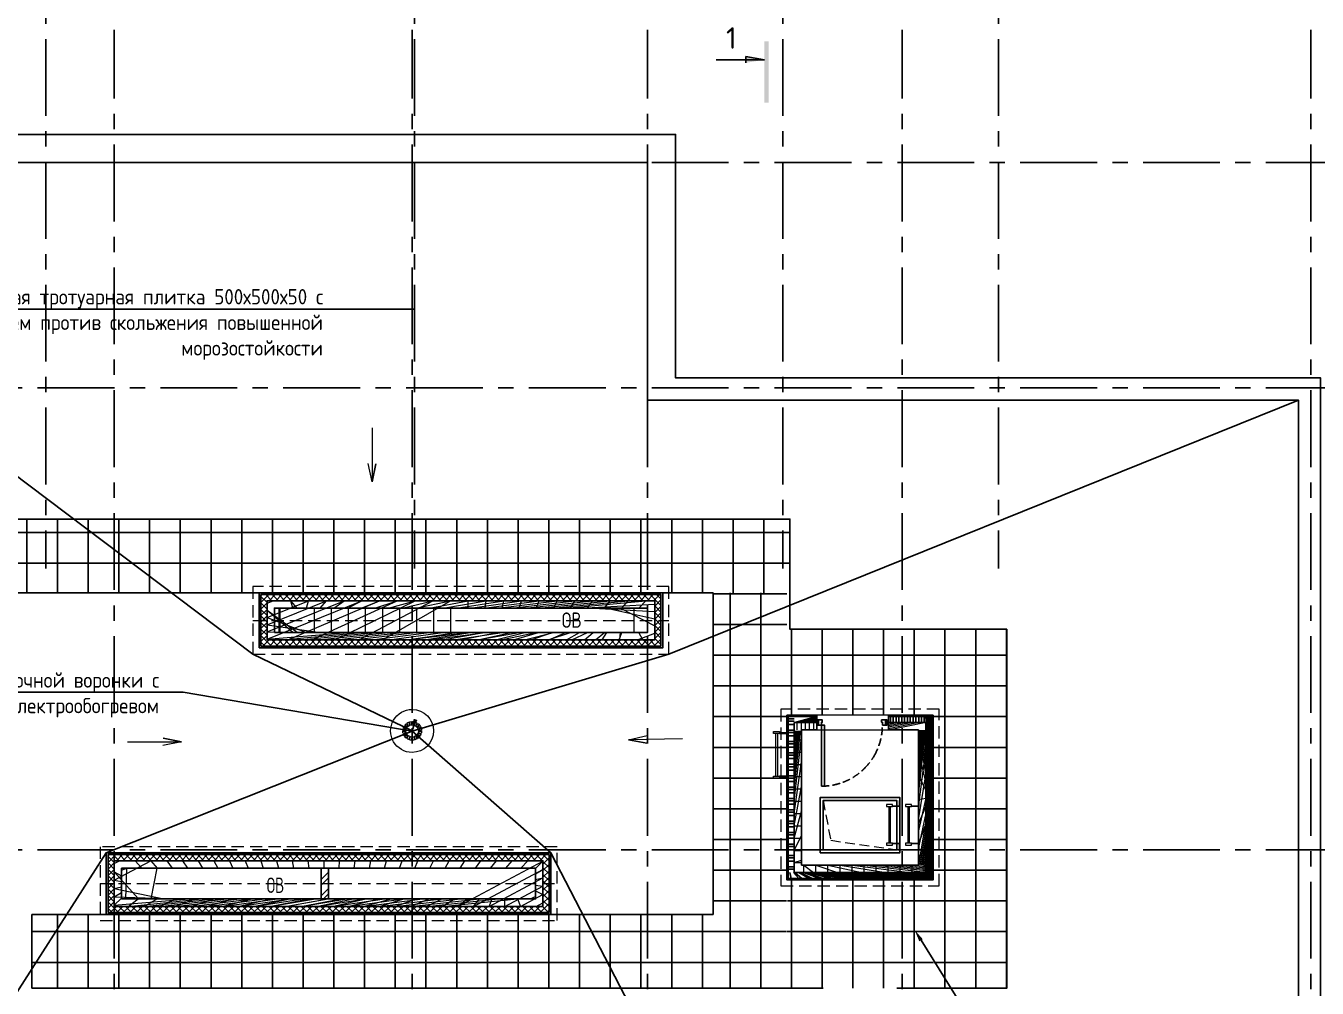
# Model space of a CAD drawing. Header units: millimetres. Extents: x -9318 to 9016603, y 0 to 838141.
# Drawn here: x 105077 to 126102, y 769320 to 784985 of the extents above; entities that cross this region are included whole.
import ezdxf
from ezdxf import colors
from ezdxf.entities.mleader import LeaderData, LeaderLine
from ezdxf.math import Vec2, Vec3

# ---------------------------------------------------------------- set-up
doc = ezdxf.new("R2010")
doc.units = ezdxf.units.MM
for name, pattern in [('CENTER', [2, 1.25, -0.25, 0.25, -0.25]), ('DASHED', [19.049999999999997, 12.7, -6.35]), ('HIDDEN', [6, 4, -2]), ('HIDDEN2', [4.762499999999999, 3.175, -1.5875]), ('ГОСТ 2.303 4', [7, 5, -2, 0])]:
    doc.linetypes.add(name, pattern=pattern)
for name, color, linetype, lineweight in [('АР_Разрезы', 175, 'Continuous', 9), ('АР_тонкая линия', 250, 'Continuous', 0), ('ОБОРУДОВАНИЕ', 253, 'Continuous', 5), ('Специальное оборудование', 7, 'Continuous', 9)]:
    doc.layers.add(name, color=color, linetype=linetype, lineweight=lineweight)
doc.styles.add('ICOCPEUR', font='isocpeur.ttf')
doc.styles.add('ISOCPEUR_2', font='isocpeur.ttf', dxfattribs={"width": 0.9, "height": 300})
doc.styles.add('METRO-STYLE', font='isocpeur.ttf', dxfattribs={"width": 0.9, "oblique": 15})
pattern_1 = [(225, (8363502546.21046, 936969641.3965318), (132.5825214724777, -132.5825214724777), []), (225, (8363502457.822112, 936969641.3965318), (132.5825214724777, -132.5825214724777), [])]
pattern_2 = [(225, (8363502546.21046, 936970151.3965318), (132.5825214724777, -132.5825214724777), []), (225, (8363502457.822112, 936970151.3965318), (132.5825214724777, -132.5825214724777), [])]
pattern_3 = [(225, (8363502546.21046, 936969641.3965318), (53.03300858899106, -53.03300858899107), []), (315, (8363502546.21046, 936969641.3965318), (53.03300858899107, 53.03300858899105), [])]
pattern_4 = [(90, (405092.0303988762, 838739.4629186561), (-500.0000000000001, 0), []), (180, (405092.0303988762, 838739.4629186561), (-2.842170943040401e-14, -500), [])]
pattern_5 = [(90, (405042.0303988762, 838739.4629186561), (-500.0000000000001, 0), []), (180, (405042.0303988762, 838739.4629186561), (-2.842170943040401e-14, -500), [])]

# ---------------------------------------------------------------- blocks, each defined once
blk = doc.blocks.new('A$C6f2de472')
at = {"layer": 'АР_тонкая линия', "color": 8, "ltscale": 100}
for p, q in [((54.57592772785574, -74.7079406324774), (54.57592772785574, -576.5265344174259)), ((54.57592772785574, -576.5265344174259), (20.69524945132434, -407.2409241124988)), ((20.69524945132434, -407.2409241124988), (54.57592772785574, -576.5265344174259)), ((54.57592772785574, -576.5265344174259), (91.53404689393938, -404.1629426884465))]:
    blk.add_line(p, q, dxfattribs=at)
blk = doc.blocks.new('M_Сток крыши - Сетчатый фильтр 380 мм - Слив 200 мм 2-3193379-Кровля')
at = {"layer": 'ОБОРУДОВАНИЕ', "color": 8, "flags": 128}
for points in [[(-152.1267350446647, 9.122306980374313), (-132.0912406071403, 9.122306980374326), (-112.0431549439181, 9.122306980374303)], [(-108.0011237287316, 31.18721417121553), (-127.0242874497429, 37.36821474883533), (-146.0454781264287, 43.54857424549225)], [(-141.9117846506028, 55.55902606483295), (-122.8580928793034, 49.36810632238699), (-103.7927820662061, 43.17341132440949)], [(-93.29816158142222, 62.7083574968748), (-109.4818746132008, 74.46651327549654), (-125.6635339249483, 86.22317693917506)], [(-118.0473051375903, 96.38772613638803), (-101.842131428712, 84.6139782631736), (-85.62792629529227, 72.83366867594135)], [(-69.83589882673962, 88.08991025929144), (-81.59615471404025, 104.2765138426867), (-93.35443870569411, 120.4604033445647)], [(-83.00003154254765, 127.8153150601544), (-71.22933750466267, 111.6143445950117), (-59.45298972975287, 95.40559242844496)], [(-39.9207528530546, 105.0867191707603), (-46.10509601334157, 124.1201703034178), (-52.28803434348071, 143.149297813457)], [(-40.18753608133889, 147.0058568346927), (-34.00116822601166, 127.9661743314419), (-27.81237822599808, 108.9190372333652)], [(-6.349999999993059, 112.2344089592399), (-6.349999999993055, 132.2540697534665), (-6.349999999993071, 152.2676508651532)], [(6.350000000006943, 152.2676508651542), (6.350000000006918, 132.2540697534677), (6.350000000006937, 112.2344089592412)], [(27.81237822601391, 108.9190372333708), (34.00116822602754, 127.9661743314477), (40.18753608135481, 147.0058568346986)], [(52.28803434349719, 143.1492978134647), (46.10509601335808, 124.1201703034257), (39.92075285307115, 105.0867191707683)], [(59.45298972977421, 95.40559242845515), (71.22933750468407, 111.6143445950221), (83.00003154256913, 127.8153150601649)], [(93.35443870571662, 120.4604033445765), (81.5961547140628, 104.2765138426985), (69.83589882676223, 88.08991025930342)], [(85.62792629532089, 72.83366867595203), (101.8421314287408, 84.61397826318435), (118.0473051376191, 96.38772613639888)], [(125.6635339249781, 86.22317693918657), (109.4818746132306, 74.46651327550809), (93.29816158145213, 62.70835749688639)], [(103.792782066241, 43.17341132441629), (122.8580928793384, 49.36810632239381), (141.9117846506378, 55.55902606483986)], [(146.0454781264642, 43.54857424549932), (127.0242874497785, 37.36821474884241), (108.0011237287673, 31.18721417122258)], [(112.0431549439558, 9.122306980374242), (132.091240607178, 9.12230698037424), (152.1267350447024, 9.122306980374237)], [(-112.356954244448, -3.577693019625703), (-132.3584398310157, -3.577693019625699), (-152.3579998314883, -3.577693019625695)], [(-147.4658216370705, -38.46545786676792), (-128.4121298657711, -32.27453812432185), (-109.3468190526738, -26.07984312634433)], [(-105.7061290580764, -38.25048148704755), (-124.7292927790876, -44.43148206466737), (-143.7504834557733, -50.61184156132428)], [(-128.1487984605835, -82.48421335690901), (-111.9436247517052, -70.71046548369449), (-95.7294196182853, -58.93015589646215)], [(-88.46990949618774, -69.35387637452017), (-104.6536225279662, -81.11203215314181), (-120.8352818397137, -92.8686958168203)], [(-95.91116798998836, -118.4348253462578), (-84.14047395210329, -102.233854881115), (-72.3641261771934, -86.02510271454811)], [(-62.19800361705781, -93.63916595362517), (-73.95825950435832, -109.8257695370203), (-85.71654349601214, -126.0096590388982)], [(-53.89547499619336, -142.5518774865482), (-47.70910714086607, -123.5121949832972), (-41.52031714085241, -104.4650578852204)], [(-29.47185625401281, -108.4817714797415), (-35.65619941429974, -127.5152226123989), (-41.83913774443886, -146.5443501224379)], [(-6.349999999993074, -152.2676508652035), (-6.349999999993042, -132.2540697535169), (-6.349999999993062, -112.2344089592902)], [(6.350000000006934, -112.2344089592915), (6.350000000006931, -132.2540697535181), (6.350000000006942, -152.2676508652045)], [(41.83913774445471, -146.5443501224441), (35.65619941431555, -127.515222612405), (29.4718562540286, -108.4817714797474)], [(41.52031714086893, -104.4650578852287), (47.70910714088253, -123.5121949833054), (53.89547499620974, -142.5518774865562)], [(85.71654349603381, -126.009659038909), (73.95825950437997, -109.825769537031), (62.19800361707931, -93.63916595363574)], [(72.3641261772162, -86.02510271456046), (84.14047395212596, -102.2338548811273), (95.91116799001092, -118.4348253462699)], [(120.8352818397427, -92.86869581683132), (104.6536225279952, -81.11203215315281), (88.46990949621667, -69.35387637453108)], [(95.7294196183155, -58.93015589647398), (111.9436247517352, -70.7104654837063), (128.1487984606135, -82.48421335692073)], [(143.7504834558084, -50.61184156133116), (124.7292927791227, -44.43148206467424), (105.7061290581114, -38.25048148705444)], [(109.3468190527096, -26.07984312635145), (128.4121298658068, -32.27453812432894), (147.4658216371062, -38.46545786677496)], [(152.3579998315258, -3.577693019625746), (132.3584398310532, -3.577693019625791), (112.3569542444855, -3.577693019625767)]]:
    blk.add_lwpolyline(points, dxfattribs=at)
at = {"layer": 'ОБОРУДОВАНИЕ', "color": 8}
for centre, radius, start, end in [((1.867945798039727e-11, -2.528863876118112e-11), 350.0000000000003, 359.9999999999996, 179.9999999999998), ((1.884542567571339e-11, -2.517666075618763e-11), 152.4, 163.3962075109842, 176.5683575503843), ((1.884542567571339e-11, -2.517666075618763e-11), 152.3999999999999, 145.5442994120852, 158.6194600011817), ((1.884542567571339e-11, -2.517666075618763e-11), 152.3999999999999, 127.7749788777989, 140.7677499933545), ((1.884542567571339e-11, -2.517666075618763e-11), 112.4139006281505, 175.3453706261629, 179.9999999999995), ((1.884542567571339e-11, -2.517666075618763e-11), 112.4139006281506, 157.4147534860918, 163.8930014678603), ((1.884542567571339e-11, -2.517666075618763e-11), 101.6, 359.9999999999992, 179.9999999999994), ((1.884542567571339e-11, -2.517666075618763e-11), 112.4139006281506, 139.6160726103257, 146.0938257661134), ((1.884542567571339e-11, -2.517666075618763e-11), 152.3999999999999, 110.0656934125596, 122.9986742789652), ((1.884542567571339e-11, -2.517666075618763e-11), 112.4139006281506, 121.92952745044, 128.4066691250171), ((1.884542567571339e-11, -2.517666075618763e-11), 152.3999999999999, 92.38801546327326, 105.2895868495749), ((1.884542567571339e-11, -2.517666075618763e-11), 112.4139006281506, 104.3243310625686, 110.8009781656915), ((1.884542567571339e-11, -2.517666075618763e-11), 112.4139006281505, 86.76177088817388, 93.23822911183754), ((1.884542567571339e-11, -2.517666075618763e-11), 152.4, 74.71041315043354, 87.61198453673569), ((1.884542567571339e-11, -2.517666075618763e-11), 112.4139006281505, 69.1990218343196, 75.67566893744245), ((1.884542567571339e-11, -2.517666075618763e-11), 152.4000000000001, 57.00132572104204, 69.93430658744889), ((1.884542567571339e-11, -2.517666075618763e-11), 112.4139006281505, 51.59333087499237, 58.07047254956947), ((1.884542567571339e-11, -2.517666075618763e-11), 112.4139006281504, 33.90617423389321, 40.38392738968094), ((1.884542567571339e-11, -2.517666075618763e-11), 152.4000000000001, 39.2322500066509, 52.2250211222084), ((1.884542567571339e-11, -2.517666075618763e-11), 112.4139006281505, 16.10699853214306, 22.58524651391154), ((1.884542567571339e-11, -2.517666075618763e-11), 112.4139006281506, 359.9999999999989, 4.654629373836194), ((1.884542567571339e-11, -2.517666075618763e-11), 152.4000000000001, 21.38053999882107, 34.45570058792016), ((1.884542567571339e-11, -2.517666075618763e-11), 152.4, 3.43164244961575, 16.60379248901856), ((1.867945798039727e-11, -2.528863876118112e-11), 350.0000000000003, 179.9999999999998, 359.9999999999989), ((1.874390688234167e-11, -2.517666075618763e-11), 152.4, 181.345180730763, 194.6194600011786), ((1.874390688234167e-11, -2.517666075618763e-11), 152.4000000000001, 199.3962075109811, 212.7677499933488), ((1.874390688234167e-11, -2.517666075618763e-11), 152.4000000000001, 217.5442994120796, 230.9986742789577), ((1.874390688234167e-11, -2.517666075618763e-11), 112.4139006281506, 179.999999999999, 181.823807644696), ((1.874390688234167e-11, -2.517666075618763e-11), 112.4139006281505, 193.4147534860877, 199.8930014678562), ((1.874390688234167e-11, -2.517666075618763e-11), 101.6, 179.9999999999994, 359.9999999999989), ((1.874390688234167e-11, -2.517666075618763e-11), 112.4139006281505, 211.6160726103183, 218.093825766106), ((1.874390688234167e-11, -2.517666075618763e-11), 152.4, 235.7749788777913, 249.2895868495662), ((1.874390688234167e-11, -2.517666075618763e-11), 112.4139006281504, 229.9295274504297, 236.4066691250069), ((1.874390688234167e-11, -2.517666075618763e-11), 152.4, 254.0656934125508, 267.6119845367264), ((1.874390688234167e-11, -2.517666075618763e-11), 112.4139006281505, 248.3243310625568, 254.8009781656796), ((1.874390688234167e-11, -2.517666075618763e-11), 112.4139006281505, 266.7617708881618, 273.2382291118254), ((1.874390688234167e-11, -2.517666075618763e-11), 152.3999999999999, 272.388015463264, 285.9343065874401), ((1.874390688234167e-11, -2.517666075618763e-11), 112.4139006281506, 285.1990218343078, 291.6756689374307), ((1.874390688234167e-11, -2.517666075618763e-11), 152.3999999999999, 290.7104131504247, 304.2250211222008), ((1.874390688234167e-11, -2.517666075618763e-11), 112.4139006281506, 303.5933308749821, 310.0704725495593), ((1.874390688234167e-11, -2.517666075618763e-11), 112.4139006281506, 321.9061742338857, 328.3839273896735), ((1.874390688234167e-11, -2.517666075618763e-11), 152.3999999999999, 309.0013257210344, 322.4557005879145), ((1.874390688234167e-11, -2.517666075618763e-11), 112.4139006281506, 340.106998532139, 346.5852465139075), ((1.874390688234167e-11, -2.517666075618763e-11), 112.4139006281505, 358.1761923553028, 359.9999999999989), ((1.874390688234167e-11, -2.517666075618763e-11), 152.3999999999999, 327.2322500066453, 340.6037924890154), ((1.874390688234167e-11, -2.517666075618763e-11), 152.4, 345.3805399988179, 358.6548192692363)]:
    blk.add_arc(centre, radius, start, end, dxfattribs=at)
blk = doc.blocks.new('дверь металл1_преобразован_в_статический_25')
at = {"color": 8}
for points in [[(0, 0), (20, -2.906988696383495e-15), (20.00000000000001, 69.99999999999727), (1.017446043734183e-14, 69.99999999999727)], [(60, -8.720966089150483e-15), (20, -2.906988696383495e-15), (20.00000000000001, 69.99999999999727), (70, 69.99999999999727), (70.00000000000003, 39.99999999999999), (60.00000000000001, 39.99999999999089)], [(59.99999999999358, -779.9999999999909), (60, 9.086226051640133e-12), (99.9999999999909, 9.080412074247366e-12), (99.99999999998815, -779.9999999999909)], [(840, -2.877703828499986e-12), (880, -2.883517805892753e-12), (880, 69.99999999999442), (830, 69.9999999999944), (830, 39.99999999999712), (840, 39.99999999998802)], [(900, -2.886424794589137e-12), (880, -2.883517805892753e-12), (880, 69.99999999999442), (900, 69.99999999999439)]]:
    blk.add_lwpolyline(points, close=True, dxfattribs=at)
at = {"color": 8, "linetype": 'ГОСТ 2.303 4', "ltscale": 20}
for centre, start, end in [((59.99999999996495, 1.432045261082039e-11), 330.0000000000001, 1.057255354117103e-12), ((59.99999999996845, 4.042872454068628e-11), 314.9999999999994, 329.9999999999988), ((59.99999999998931, 4.447217112182948e-11), 270.0000000000007, 315)]:
    blk.add_arc(centre, 780.0000000000351, start, end, dxfattribs=at)
blk = doc.blocks.new('LADDER_12760 - LADDER_12760-5164013-3_1 этаж')
at = {"layer": 'Специальное оборудование', "color": 8}
for p, q in [((25.00000000001089, 95.00000000009393), (-50.00000000000482, 95.00000000009395)), ((-50.00000000000482, 95.00000000009395), (-50.00000000000483, 88.00000000009472)), ((-50.00000000000484, 88.00000000009472), (17.99999999999474, 88.00000000009472)), ((-2.099747042905164e-11, 1.904017958923043e-13), (24.99999999995375, 1.904017958923043e-13)), ((-2.099747042905164e-11, -76.19999999999982), (-2.099747042905164e-11, 1.861177878481613e-13)), ((17.99999999999475, 88.00000000009472), (17.99999999999473, 1.184385922670117e-13)), ((25.00000000001073, 5.075939668586216e-14), (25.00000000001089, 95.00000000009393)), ((24.99999999995375, 1.861177878481613e-13), (24.99999999995375, -76.19999999999982)), ((575.0000000000002, 95.00000000009253), (575.0000000000007, -3.383959779057477e-13)), ((650.000000000001, 95.00000000009253), (575.0000000000002, 95.00000000009253)), ((574.9999999998712, 1.904017958923096e-13), (599.9999999998744, 1.904017958923096e-13)), ((574.9999999998712, -76.19999999999982), (574.9999999998712, 1.861177878481613e-13)), ((582.0000000000011, -4.39914771277472e-13), (582.0000000000011, 88.00000000009248)), ((582.0000000000011, 88.00000000009248), (650.000000000001, 88.00000000009248)), ((599.9999999998744, 1.861177878481613e-13), (599.9999999998744, -76.19999999999982)), ((650.000000000001, 88.00000000009248), (650.000000000001, 95.00000000009253)), ((24.99999999995375, -76.19999999999982), (-2.099747042905164e-11, -76.19999999999982)), ((24.9999999999913, -25.39999999999994), (575.0000000000036, -25.39999999999994)), ((575.0000000000036, -45.39999999999994), (24.99999999999127, -45.39999999999994)), ((599.9999999998744, -76.19999999999982), (574.9999999998712, -76.19999999999982))]:
    blk.add_line(p, q, dxfattribs=at)
blk = doc.blocks.new('A$C9b338701')
at = {"layer": 'Специальное оборудование', "color": 8}
for p, q in [((-95.28750000015134, 208.6161000001157), (-95.28750000015134, 217.5096000001067)), ((-95.28750000015134, 217.5096000001067), (-1.164153218269348e-10, 217.5096000001067)), ((-1.164153218269348e-10, 217.5096000001067), (-1.164153218269348e-10, 96.81209999999555)), ((598.7749999998487, 217.5096000001213), (694.0624999998836, 217.5096000001213)), ((598.7749999998487, 96.81209999999555), (598.7749999998487, 217.5096000001213)), ((694.0624999998836, 217.5096000001213), (694.0624999998836, 208.6161000001157)), ((-8.893500000122003, 208.6161000001157), (-95.28750000015134, 208.6161000001157)), ((0, 96.81209999999555), (-31.76249999995343, 96.81209999999555)), ((-31.76249999995343, 96.81209999999555), (-31.76249999995343, 0)), ((-31.76249999995343, 0), (0, 0)), ((-8.893500000122003, 96.81209999999555), (-8.893500000122003, 208.6161000001157)), ((0, 0), (0, 96.81209999999555)), ((598.7749999998487, 64.54140000000189), (-1.164153218269348e-10, 64.54140000000189)), ((-1.164153218269348e-10, 39.13139999999839), (598.7749999998487, 39.13139999999839)), ((630.5374999998603, 96.81209999999555), (598.7749999999069, 96.81209999999555)), ((598.7749999999069, 96.81209999999555), (598.7749999999069, 0)), ((598.7749999999069, 0), (630.5374999998603, 0)), ((694.0624999998836, 208.6161000001157), (607.6684999998542, 208.6161000001157)), ((607.6684999998542, 208.6161000001157), (607.6684999998542, 96.81209999999555)), ((630.5374999998603, 0), (630.5374999998603, 96.81209999999555))]:
    blk.add_line(p, q, dxfattribs=at)
blk = doc.blocks.new('A$C60573c2e')
at = {"layer": 'АР_Разрезы', "ltscale": 100}
h = blk.add_hatch(color=8, dxfattribs=at)
h.dxf.hatch_style = 1
h.paths.add_polyline_path([(59698.75603116624, -43274.81499084726), (59768.75603116624, -43274.81499084726), (59768.75603116624, -42274.81499084726), (59698.75603116624, -42274.81499084726)])
h.paths.add_polyline_path([(59398.30589847785, -42625.09301379591), (59698.75603116624, -42574.81499084726), (59398.30589847785, -42574.81499084726)])
h.paths.add_polyline_path([(59398.30589847785, -42574.81499084726), (59698.75603116624, -42574.81499084726), (59398.30589847785, -42524.5369678986)])
at = {"layer": 'АР_Разрезы', "color": 8, "lineweight": 25, "ltscale": 100}
for p, q in [((59698.75603116624, -42574.81499084726), (59398.30589847785, -42524.5369678986)), ((59398.30589847785, -42524.5369678986), (59398.30589847785, -42625.09301379591))]:
    blk.add_line(p, q, dxfattribs=at)
blk.add_lwpolyline([(59698.75603116624, -42574.81499084726), (58915.00603116624, -42574.81499084726)], dxfattribs=at)
at = {"layer": 'АР_Разрезы', "color": 8, "lineweight": 25, "ltscale": 100, "insert": (59248.75603116624, -42045.22101664811), "char_height": 350, "width": 583.3333333333333, "attachment_point": 3, "style": 'METRO-STYLE'}
blk.add_mtext('{\\Q0;\\W1;1}', dxfattribs=at)

msp = doc.modelspace()

# ---------------------------------------------------------------- hatches: boundary and pattern name
at = {"ltscale": 120}
h = msp.add_hatch(dxfattribs=at)
h.set_pattern_fill('ANSI37', color=256, scale=4000, angle=45, double=1)
h.set_pattern_definition(pattern_4)
h.paths.add_polyline_path([(78652.26111934357, 775755.740759936), (78652.5745956283, 776954.4449138421), (117518.9955880765, 776954.4453461365), (117518.6821117918, 775755.7411922304)])
h = msp.add_hatch()
h.set_pattern_fill('ANSI37', color=256, scale=600, angle=180)
h.set_pattern_definition([(225, (-271610.2347658668, 658656.4888872688), (53.03300858899106, -53.03300858899107), []), (315, (-271610.2347658668, 658656.4888872688), (53.03300858899107, 53.03300858899105), [])])
h.paths.add_polyline_path([(108905.3325834307, 775725.7383691607), (108905.3325834307, 774887.6030069668), (115417.0959149234, 774887.5994039647), (115417.0959149234, 775725.737156934)])
h.paths.add_polyline_path([(109005.3325834307, 775625.740759936), (115317.0959149234, 775625.740759936), (115317.0959149234, 774987.6030069668), (109005.3325834307, 774987.6030069668)], flags=16)
h.paths.add_polyline_path([(110392.7652341332, 774731.934255431), (110449.7430763959, 775255.9888872689)])
at = {"lineweight": 5}
h = msp.add_hatch(dxfattribs=at)
h.set_pattern_fill('ANSI32', color=256, scale=500, angle=180, style=0)
h.set_pattern_definition([(225, (8363483201.579709, 936965069.1906308), (132.5825214724777, -132.5825214724777), []), (225, (8363483113.191361, 936965069.1906308), (132.5825214724777, -132.5825214724777), [])])
h.paths.add_polyline_path([(109005.3325834307, 775625.740759936), (109005.3325834307, 774987.6030069668), (115317.0959149234, 774987.6030069668), (115317.0959149234, 775625.740759936)])
h.paths.add_polyline_path([(109125.3325834307, 775505.740759936), (115197.0959149234, 775505.737156934), (115197.0959149234, 775107.5994039647), (109125.3325834305, 775107.6030069668)], flags=16)
h.paths.add_polyline_path([(110626.7209186587, 774884.0435191066), (110626.7209186587, 775272.0435191066)])
at = {"ltscale": 120}
h = msp.add_hatch(dxfattribs=at)
h.set_pattern_fill('ANSI37', color=256, scale=4000, angle=45, double=1)
h.set_pattern_definition(pattern_5)
h.paths.add_polyline_path([(117463.4970810518, 769322.2130361426), (116265.8146226995, 769322.5265124274), (116268.8646777377, 775755.8228459985), (117466.54713609, 775755.5093697138)])
h = msp.add_hatch(dxfattribs=at)
h.set_pattern_fill('ANSI37', color=256, scale=4000, angle=45, double=1)
h.set_pattern_definition(pattern_5)
h.paths.add_polyline_path([(119848.5227809304, 773763.1044003642), (117468.8981356157, 773763.1044003642), (117471.1309688922, 775163.1893117408), (119847.7291019463, 775162.8758354562)])
h = msp.add_hatch(dxfattribs=at)
h.set_pattern_fill('ANSI37', color=256, scale=4000, angle=45, double=1)
h.set_pattern_definition(pattern_5)
h.paths.add_polyline_path([(121050.7835436526, 769322.7058623488), (119853.1010853003, 769323.0193386335), (119856.151140339, 775163.1893117408), (121053.8335986913, 775162.8758354562)])
h = msp.add_hatch()
h.set_pattern_fill('ANSI37', color=256, scale=600, angle=180)
h.set_pattern_definition(pattern_3)
h.paths.add_polyline_path([(117488.7104583138, 773733.1044003642), (117488.7104583138, 771203.0286481059), (117588.7104583138, 771203.0286481059), (117588.7104583138, 773733.1044003642)])
h = msp.add_hatch()
h.set_pattern_fill('ANSI37', color=256, scale=600, angle=180)
h.set_pattern_definition([(225, (8363502546.21046, 936970151.3965318), (53.03300858899106, -53.03300858899107), []), (315, (8363502546.21046, 936970151.3965318), (53.03300858899107, 53.03300858899105), [])])
h.paths.add_polyline_path([(117588.713473832, 773643.0286500133), (117955.3107665523, 773642.872202153), (117955.3107665523, 773742.872202153), (117588.713473832, 773743.0286500133)])
h = msp.add_hatch()
h.set_pattern_fill('ANSI37', color=256, scale=600, angle=180)
h.set_pattern_definition([(225, (8363502516.21046, 936970151.3965318), (53.03300858899106, -53.03300858899107), []), (315, (8363502516.21046, 936970151.3965318), (53.03300858899107, 53.03300858899105), [])])
h.paths.add_polyline_path([(119751.7527403019, 773643.0286500133), (119125.3107665523, 773643.0286500133), (119125.3107665523, 773743.0286500133), (119751.7527403019, 773743.0286500133)])
h = msp.add_hatch()
h.set_pattern_fill('ANSI37', color=256, scale=600, angle=180)
h.set_pattern_definition(pattern_3)
h.paths.add_polyline_path([(119828.7104583138, 773733.1044003642), (119828.7104583138, 771203.0286481059), (119728.7104583138, 771203.0286481059), (119728.7104583138, 773733.1044003642)])
at = {"lineweight": 5}
h = msp.add_hatch(dxfattribs=at)
h.set_pattern_fill('ANSI32', color=256, scale=500, angle=180, style=0)
h.set_pattern_definition(pattern_2)
h.paths.add_polyline_path([(117588.713473832, 773643.0286500133), (117588.713473832, 773523.0286500133), (117955.3107665523, 773523.0286500133), (117955.3107665523, 773643.0286500133)])
h = msp.add_hatch(dxfattribs=at)
h.set_pattern_fill('ANSI32', color=256, scale=500, angle=180, style=0)
h.set_pattern_definition(pattern_2)
h.paths.add_polyline_path([(119125.3107665523, 773643.0286423839), (119728.7104583138, 773643.0286423839), (119728.7104583138, 773523.0286423839), (119125.3107665523, 773523.0286423839)])
h = msp.add_hatch(dxfattribs=at)
h.set_pattern_fill('ANSI32', color=256, scale=500, angle=180, style=0)
h.set_pattern_definition(pattern_1)
h.paths.add_polyline_path([(119608.7104583138, 773518.1823048567), (119728.7104583138, 773518.1823048567), (119728.7104583138, 771323.0286481059), (119608.7104583138, 771323.0286481059)])
h = msp.add_hatch(dxfattribs=at)
h.set_pattern_fill('ANSI32', color=256, scale=500, angle=180, style=0)
h.set_pattern_definition(pattern_1)
h.paths.add_polyline_path([(117708.7104583138, 771323.0286481059), (117708.7104583138, 773507.6942638076), (117588.7104583138, 773507.6942638076), (117588.7104583138, 771323.0286481059)])
h = msp.add_hatch()
h.set_pattern_fill('ANSI37', color=256, scale=600, angle=180)
h.set_pattern_definition([(225, (-274098.4714343741, 654423.704977283), (53.03300858899106, -53.03300858899107), []), (315, (-274098.4714343741, 654423.704977283), (53.03300858899107, 53.03300858899105), [])])
h.paths.add_polyline_path([(106417.0959149234, 771492.9544591748), (106417.0959149234, 770551.7477694448), (113597.095914925, 770551.7477694448), (113597.095914925, 771492.9568499502)])
h.paths.add_polyline_path([(106517.0959149234, 771392.9568499502), (113497.095914925, 771392.9568499502), (113497.095914925, 770651.7477694448), (106517.0959149234, 770651.7477694448)], flags=16)
h.paths.add_polyline_path([(107904.5285656259, 770499.1503454453), (107961.5064078886, 771023.204977283)])
h = msp.add_hatch(dxfattribs=at)
h.set_pattern_fill('ANSI32', color=256, scale=500, angle=180, style=0)
h.set_pattern_definition([(225, (8363480713.34304, 936960836.4067208), (132.5825214724777, -132.5825214724777), []), (225, (8363480624.954693, 936960836.4067208), (132.5825214724777, -132.5825214724777), [])])
h.paths.add_polyline_path([(106517.0959149234, 771392.9568499502), (106517.0959149234, 770651.7477694448), (113497.095914925, 770651.7477694448), (113497.095914925, 771392.9568499502)])
h.paths.add_polyline_path([(106637.0959149234, 771272.9568499502), (113377.095914925, 771272.9568499502), (113377.095914925, 770771.7477694448), (106637.0959149231, 770771.7477694448)], flags=16)
h.paths.add_polyline_path([(108138.4842501513, 770651.2596091208), (108138.4842501513, 771039.2596091208)])
h = msp.add_hatch(dxfattribs=at)
h.set_pattern_fill('ANSI32', color=256, scale=500, angle=180, style=0)
h.set_pattern_definition([(225, (540001.3137878284, 842609.4629186561), (132.5825214724777, -132.5825214724777), []), (225, (539912.9254403284, 842609.4629186561), (132.5825214724777, -132.5825214724777), [])])
h.paths.add_polyline_path([(110007.0956193486, 770771.5910313023), (109887.0962104995, 770771.904507587), (109887.0970972262, 771273.1135880926), (110007.0965060752, 771272.8001118079)])
h = msp.add_hatch()
h.set_pattern_fill('ANSI37', color=256, scale=600, angle=180)
h.set_pattern_definition(pattern_3)
h.paths.add_polyline_path([(117488.7104583138, 771103.0286481059), (119828.7104583138, 771103.0286481059), (119828.7104583138, 771203.0286481059), (117488.7104583138, 771203.0286481059)])
h = msp.add_hatch(dxfattribs=at)
h.set_pattern_fill('ANSI32', color=256, scale=500, angle=180, style=0)
h.set_pattern_definition(pattern_1)
edge = h.paths.add_edge_path()
edge.add_line((119728.7104583138, 771203.0286481059), (117588.7104592675, 771203.0286481059))
edge.add_line((119728.7104583138, 771323.0286481059), (119728.7104583138, 771203.0286481059))
edge.add_line((117588.7104583138, 771323.0286481059), (119728.7104573601, 771323.0286481059))
edge.add_line((117588.7104583138, 771203.0286481059), (117588.7104583138, 771323.0286481059))
at = {"ltscale": 120}
h = msp.add_hatch(dxfattribs=at)
h.set_pattern_fill('ANSI37', color=256, scale=4000, angle=45, double=1)
h.set_pattern_definition(pattern_5)
h.paths.add_polyline_path([(119835.735476936, 769320.7112417034), (117459.1373438817, 769321.0247179881), (117485.9829280858, 771082.4411216738), (119862.5810611402, 771082.1276453891)])
h = msp.add_hatch(dxfattribs=at)
h.set_pattern_fill('ANSI37', color=256, scale=4000, angle=45, double=1)
h.set_pattern_definition(pattern_4)
h.paths.add_polyline_path([(105176.7324249551, 769320.0702376916), (105177.0459012398, 770518.7743915977), (116318.8458064408, 770518.7743915977), (116318.5323301563, 769320.0702376916)])

# ---------------------------------------------------------------- linework, layer by layer
at = {"linetype": 'CENTER', "ltscale": 1000}
for p, q in [((105403.2895794394, 830770.4237864092), (105403.2895794394, 776151.3989434771)), ((111403.2895794394, 830770.4237864092), (111403.2895794394, 776151.3989434771)), ((117403.2895794392, 830770.4237864092), (117403.2895794392, 776151.3989434771)), ((120913.2895794392, 830770.4237864092), (120913.2895794392, 776151.3989434771)), ((106517.0959149234, 749801.6851785685), (106517.0959149234, 784920.5103558291)), ((111367.0959149234, 749801.6851785685), (111367.0959149229, 784920.5103558291)), ((115197.0959149234, 749801.6851785685), (115197.0959149234, 784920.5103558291)), ((119347.0959149234, 749801.6851785685), (119347.0959149234, 784920.5103558291)), ((125997.0959149234, 749801.6851785685), (125997.0959149234, 784920.5103558291)), ((51268.34037547815, 782757.9568499502), (134446.7424301973, 782757.9568499502)), ((51268.34037547815, 779092.9568499502), (134865.5053453927, 779092.9568499502)), ((51268.34037547815, 771572.9568499502), (134865.5053453927, 771572.9568499502))]:
    msp.add_line(p, q, dxfattribs=at)
at = {"linetype": 'HIDDEN', "lineweight": 5, "ltscale": 50}
for p, q in [((108775.3325834307, 775306.6682804493), (115547.0959149234, 775306.6682804493)), ((106287.0959149234, 771022.3523096975), (113727.095914925, 771022.3523096975))]:
    msp.add_line(p, q, dxfattribs=at)
at = {"ltscale": 100}
for points in [[(132507.471775708, 751352.9559302153), (132507.471775708, 761382.9559302152), (126157.1017204849, 761382.9559302152), (126157.1017204849, 779252.9559302212), (115657.1017204828, 779252.9559302212), (115657.1017204851, 783217.9559301956), (80537.10172048514, 783217.9559302152), (80537.10172048397, 779252.9559302153), (69922.10175499832, 779252.9534766258), (69922.10172048514, 761382.9559302152), (63571.72056264337, 761382.9559302152), (63572.10789921391, 751352.9559396852)], [(63932.09399707313, 751712.9559396853), (63931.73446532106, 761022.9559302152), (70282.1017197899, 761022.9559302152), (70282.10175430309, 778892.9535598374), (80997.10172048514, 778892.9560134269), (80997.10172048514, 782757.9559302251), (115197.1017204861, 782757.955930206), (115197.101720484, 778892.9559302212), (125797.1017204849, 778892.9559302211), (125797.1017204849, 761022.9559302152), (132147.471775708, 761022.9559302152), (132147.471775708, 751712.9559302153)], [(98159.5959149343, 782757.9568499496), (108775.3325834307, 774757.5958009626), (111367.1063771695, 773507.3487213257)], [(111367.0959149234, 773502.7743915804), (115547.0959149234, 774757.5958009626), (125797.0959149231, 778892.9544795783)], [(78652.41785748606, 775163.0358365594), (78652.41785748606, 776954.4449138421), (117518.8446068948, 776954.4449138421), (117518.8273999421, 775163.0455633176), (117563.8273999421, 775163.0455633176)], [(116268.9904828877, 775755.667414258), (79897.98364282772, 775755.7406757493)], [(116268.9893095871, 775173.0456269733), (116268.9904828877, 775755.667414258)], [(98178.28400272713, 758703.8624861734), (106387.0959149234, 771522.9568499502), (111367.0959149234, 773502.7743915804)], [(119447.0959152812, 758062.9661187358), (115627.0959132498, 767653.6408940249), (113627.095914925, 771522.9568499502), (111369.4348391229, 773503.6480733679)], [(109887.0959149241, 771272.9568499502), (109887.0959149241, 770771.7477694446)], [(110007.0959149241, 770771.7477694446), (110007.0959149241, 771272.9568499502)], [(116363.6890682986, 769320.0702376916), (105176.8891630976, 769320.0702376916), (105176.8891630976, 770518.7743915977), (116268.6977977874, 770518.7721415787)]]:
    msp.add_lwpolyline(points, dxfattribs=at)
at = {"linetype": 'HIDDEN', "lineweight": 5, "ltscale": 50}
for points in [[(108775.3325834307, 774757.5958009626), (115547.0959149234, 774757.5958009626), (115547.0959149234, 775855.740759936), (108775.3325834307, 775855.740759936)], [(117368.600605523, 770982.9890448726), (119948.5771689767, 770983.0682513393), (119948.5771689767, 773863.2662235177), (117368.600605523, 773863.187017051)], [(106287.0959149234, 770421.7477694448), (113727.095914925, 770421.7477694448), (113727.095914925, 771622.9568499502), (106287.0959149234, 771622.9568499502)]]:
    msp.add_lwpolyline(points, close=True, dxfattribs=at)
at = {"ltscale": 100}
for points in [[(108875.3325834307, 774857.5958009626), (115447.0959149234, 774857.5958009626), (115447.0959149234, 775755.740759936), (108875.3325834307, 775755.740759936)], [(108905.3325834307, 774887.5958009626), (115417.0959149234, 774887.5958009626), (115417.0959149234, 775725.740759936), (108905.3325834307, 775725.740759936)], [(109005.3325834307, 774987.5958009626), (115317.0959149234, 774987.5958009626), (115317.0959149234, 775625.740759936), (109005.3325834307, 775625.740759936)], [(109125.3325834307, 775107.5958009626), (115197.0959149234, 775107.5958009626), (115197.0959149234, 775505.740759936), (109125.3325834307, 775505.740759936)], [(106387.0959149234, 770521.7477694448), (113627.095914925, 770521.7477694448), (113627.095914925, 771522.9568499502), (106387.0959149234, 771522.9568499502)], [(106417.0959149234, 770551.7477694448), (113597.095914925, 770551.7477694448), (113597.095914925, 771492.9568499502), (106417.0959149234, 771492.9568499502)], [(106517.0959149234, 770651.7477694448), (113497.095914925, 770651.7477694448), (113497.095914925, 771392.9568499502), (106517.0959149234, 771392.9568499502)], [(106637.0959149234, 770771.7477694448), (113377.095914925, 770771.7477694448), (113377.095914925, 771272.9568499502), (106637.0959149234, 771272.9568499502)]]:
    msp.add_lwpolyline(points, close=True, dxfattribs=at)
for points in [[(116268.989267891, 775172.4085135879), (116268.6977977874, 770518.7721415787)], [(119257.0959149231, 769319.0023713106), (121048.801638277, 769319.0023713106), (121048.4316078948, 775163.0325735986), (117908.7104583138, 775163.0325735986), (117518.8273998534, 775163.0363185476)], [(117955.3107665523, 773763.1044003642), (117468.8981356972, 773763.1044003642), (117468.7104583138, 771083.0286481059), (119848.7104583138, 771083.0286481059), (119848.5227809304, 773763.1044003642), (119125.3107665523, 773763.1044003642)], [(117955.3107665523, 773743.1044003642), (117488.7104583138, 773743.1044003642), (117488.7104583138, 771103.0286481059), (119828.7104583138, 771103.0286481059), (119828.7104583138, 773743.1044003642), (119125.3107665523, 773743.1044003642)], [(117955.3107665523, 773763.1044003642), (117955.3107665523, 773523.0286500133), (117708.7104583138, 773523.0286500133), (117708.7104583138, 771323.0286481059), (119608.7104583138, 771323.0286481059), (119608.7104583138, 773523.0286423839), (119125.3107665523, 773523.0286423839), (119125.3107665523, 773763.1044003642)], [(119125.3107665523, 773643.0286423839), (119728.7104583138, 773643.0286423839), (119728.7104583138, 771203.0286481059), (117588.7104583138, 771203.0286481059), (117588.713473832, 773643.0286500133), (117955.3107665523, 773643.0286500133)], [(116313.6193482378, 769320.0702376916), (118059.4134565706, 769320.0702376916)]]:
    msp.add_lwpolyline(points)
at = {"lineweight": 5, "ltscale": 100}
msp.add_lwpolyline([(117955.3107665523, 773523.0286500133), (119125.3107665523, 773523.0286500133), (119125.3107665523, 773763.1044003642), (117955.3107665523, 773763.1044003642)], close=True, dxfattribs=at)
at = {"ltscale": 75}
for points in [[(118008.7104583138, 771523.0286767161), (119308.7104583138, 771523.0286767161), (119308.7104583138, 772423.0286767161), (118008.7104583138, 772423.0286767161)], [(118058.7104583138, 771573.0286767161), (119258.7104583138, 771573.0286767161), (119258.7104583138, 772373.0286767161), (118058.7104583138, 772373.0286767161)]]:
    msp.add_lwpolyline(points, close=True, dxfattribs=at)
at = {"linetype": 'DASHED', "lineweight": 15, "ltscale": 200}
msp.add_lwpolyline([(118058.7104583138, 771573.0286767161), (119258.7104583138, 771573.0286767161), (119258.7104583138, 772373.0286767161), (118058.7104583138, 772373.0286767161)], close=True, dxfattribs=at)
at = {"linetype": 'HIDDEN2', "lineweight": 15, "ltscale": 50}
msp.add_lwpolyline([(118058.7104583138, 772373.0286767161), (118181.7093634957, 771726.5812556422), (119258.7104583138, 771573.0286767161)], dxfattribs=at)

# ---------------------------------------------------------------- block references
at = {"ltscale": 100}
msp.add_blockref('A$C60573c2e', (57403.28957943898, 827007.9568499505), dxfattribs=at)
at = {"ltscale": 100, "xscale": -1.754367527776944, "yscale": 1.754367527776944, "zscale": 1.754367527776944}
for p, rotation in [((110813.9566937343, 778571.8395767104), 359.9999999999247), ((106599.1505043341, 773428.0206269907), 89.9999999999247), ((115903.2126802325, 773284.8128555628), 271.0931753474555)]:
    msp.add_blockref('A$C6f2de472', p, dxfattribs=dict(at, rotation=rotation))
at = {"xscale": -1, "rotation": 89.9999999999247}
msp.add_blockref('M_Сток крыши - Сетчатый фильтр 380 мм - Слив 200 мм 2-3193379-Кровля', (111367.1063771695, 773507.3487213257), dxfattribs=at)
at = {"xscale": 1.2705, "yscale": 1.2705, "zscale": 1.2705, "rotation": 269.9999999999997}
msp.add_blockref('LADDER_12760 - LADDER_12760-5164013-3_1 этаж', (117348.6036326475, 773499.5981839084), dxfattribs=at)
at = {"ltscale": 75, "xscale": 1.2705, "yscale": 1.2705, "zscale": 1.2705}
msp.add_blockref('дверь металл1_преобразован_в_статический_25', (117955.3107665523, 773598.5990251888), dxfattribs=at)
at = {"lineweight": 30, "ltscale": 100, "rotation": 270}
for p in [(119091.2008583138, 772279.5493915976), (119400.0943583138, 772279.5493915976)]:
    msp.add_blockref('A$C9b338701', p, dxfattribs=at)

# ---------------------------------------------------------------- texts
at = {"ltscale": 100, "char_height": 250, "attachment_point": 5, "line_spacing_factor": 0.7, "style": 'ICOCPEUR'}
for s, insert in [('\\A1;{\\W0.8;ОВ}', (113964.2712572818, 775310.6856964539)), ('\\A1;{\\W0.7;ОВ}', (109140.4955385805, 770995.1250346511))]:
    msp.add_mtext(s, dxfattribs=dict(at, insert=insert))

# ---------------------------------------------------------------- leaders
at = {"lineweight": 5}
ml = msp.add_multileader_mtext('Standard', dxfattribs=at)
ml.set_content('Бетонная тротуарная плитка 500х500х50 с покрытием против скольжения повышенной морозостойкости ', color=8, style='ISOCPEUR_2')
ml.set_leader_properties(color=8)
ml.build(insert=Vec2(0, 0))
ml.multileader.update_dxf_attribs({"text_left_attachment_type": 6, "text_right_attachment_type": 6, "dogleg_length": 374.000000000014, "arrow_head_size": 200})
ctx = ml.context
ctx.base_point, ctx.char_height, ctx.arrow_head_size, ctx.landing_gap_size, ctx.plane_origin = Vec3(103616.0177646734, 780375.6171185648), 250, 200, 20, Vec3(88479.29034698545, 772147.0522824376)
ctx.left_attachment, ctx.right_attachment, ctx.text_align_type = 6, 6, 2
notes = []
notes.append((ctx, [(1, (1, 1, 0), (103242.0177646733, 780375.6171185648), (1, 0), 374.000000000014, [(0, [(101450.9764664464, 776954.4449138421)], 0, [])])]))
ctx.mtext.insert, ctx.mtext.width, ctx.mtext.defined_height, ctx.mtext.alignment, ctx.mtext.flow_direction = Vec3(109913.5177646734, 780700.6171185648), 7685.352584161337, 6532.855639121805, 3, 5
ml = msp.add_multileader_mtext('Standard', dxfattribs=at)
ml.set_content('Замена водосточной воронки с электрообогревом', color=8, style='ISOCPEUR_2')
ml.set_leader_properties(color=8)
ml.build(insert=Vec2(0, 0))
ml.multileader.update_dxf_attribs({"text_left_attachment_type": 6, "text_right_attachment_type": 6, "dogleg_length": 0.36, "arrow_head_size": 200})
ctx = ml.context
ctx.base_point, ctx.char_height, ctx.arrow_head_size, ctx.landing_gap_size, ctx.plane_origin, ctx.plane_x_axis, ctx.plane_y_axis = Vec3(102848.7313715329, 774135.774391604), 250, 200, 20, Vec3(109554.3758368597, 774123.4378030758), Vec3(1, -1.313572037539516e-12), Vec3(1.313572037539516e-12, 1)
ctx.left_attachment, ctx.right_attachment, ctx.text_align_type = 6, 6, 2
notes.append((ctx, [(1, (1, 1, 0), (107638.9813715329, 774135.7743915977), (-1, 1.313572037539516e-12), 374.000000000014, [(1, [(111367.0959149227, 773502.7743915779), (111367.0959149234, 773502.7743915804)], 0, [])])]))
ctx.mtext.insert, ctx.mtext.text_direction, ctx.mtext.rotation, ctx.mtext.width, ctx.mtext.alignment, ctx.mtext.flow_direction = Vec3(107244.9813715333, 774460.7743915983), Vec3(1, -1.313572037539516e-12), 6.283185307178273, 5281.550000000047, 3, 5
ml = msp.add_multileader_mtext('Standard', dxfattribs=at)
ml.set_content('Бетонная тротуарная плитка 500х500х50 с покрытием против скольжения повышенной морозостойкости ', color=8, style='ISOCPEUR_2')
ml.set_leader_properties(color=8)
ml.build(insert=Vec2(0, 0))
ml.multileader.update_dxf_attribs({"text_left_attachment_type": 6, "text_right_attachment_type": 6, "dogleg_length": 374.000000000014, "arrow_head_size": 200})
ctx = ml.context
ctx.base_point, ctx.char_height, ctx.arrow_head_size, ctx.landing_gap_size, ctx.plane_origin = Vec3(120823.3403754782, 768827.7766466188), 250, 200, 20, Vec3(109592.0173954919, 765973.7341162801)
ctx.left_attachment, ctx.right_attachment = 6, 6
notes.append((ctx, [(1, (1, 1, 0), (120449.3403754781, 768827.7766466188), (1, 0), 374.000000000014, [(0, [(119545.8403754781, 770269.2743915977)], 0, [])])]))
ctx.mtext.insert, ctx.mtext.width, ctx.mtext.flow_direction = Vec3(120843.3403754782, 769152.7766466188), 5515.858486356105, 5
for ctx, leaders in notes:
    for number, flags, end, landing, length, lines in leaders:
        leader = LeaderData()
        leader.index, (leader.has_last_leader_line, leader.has_dogleg_vector, leader.attachment_direction) = number, flags
        leader.last_leader_point, leader.dogleg_vector, leader.dogleg_length = Vec3(end), Vec3(landing), length
        for number, points, colour, breaks in lines:
            line = LeaderLine()
            line.index, line.vertices, line.color, line.breaks = number, Vec3.list(points), colors.encode_raw_color(colour), breaks
            leader.lines.append(line)
        ctx.leaders.append(leader)

doc.saveas('drawing.dxf')
